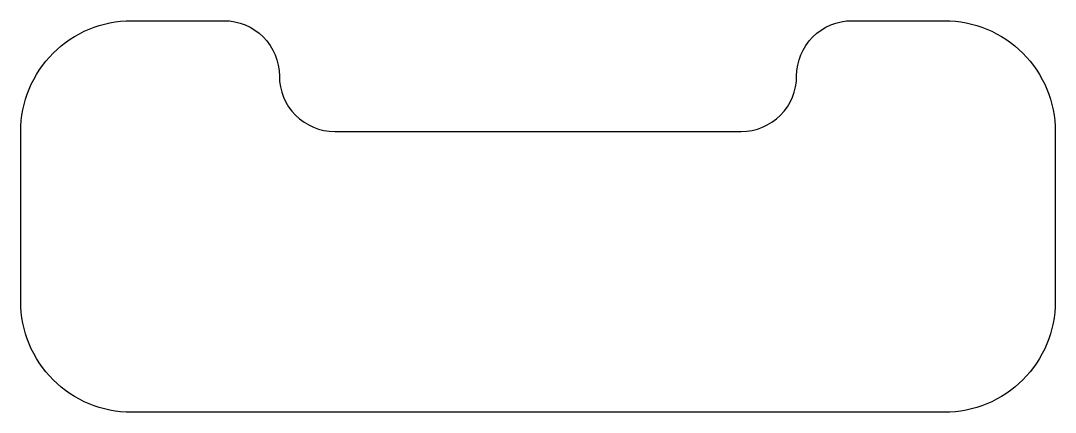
# Model space of a CAD drawing. Header units: millimetres. Extents: x -140 to 0, y -53 to 0.
import ezdxf

# ---------------------------------------------------------------- set-up
doc = ezdxf.new("R2010")
doc.units = ezdxf.units.MM
doc.layers.get('0').update_dxf_attribs({"linetype": 'CONTINUOUS'})

msp = doc.modelspace()

# ---------------------------------------------------------------- linework, layer by layer
msp.add_lwpolyline([(-140, -15, -0.414214), (-125, 0), (-112.5, 0, -0.414214), (-105, -7.5, 0.414214), (-97.5, -15), (-42.5, -15, 0.414214), (-35, -7.5, -0.414214), (-27.5, 0), (-15, 0, -0.414214), (0, -15), (0, -38, -0.414214), (-15, -53), (-125, -53, -0.414214), (-140, -38)], format="xyb", close=True)

doc.saveas('drawing.dxf')
